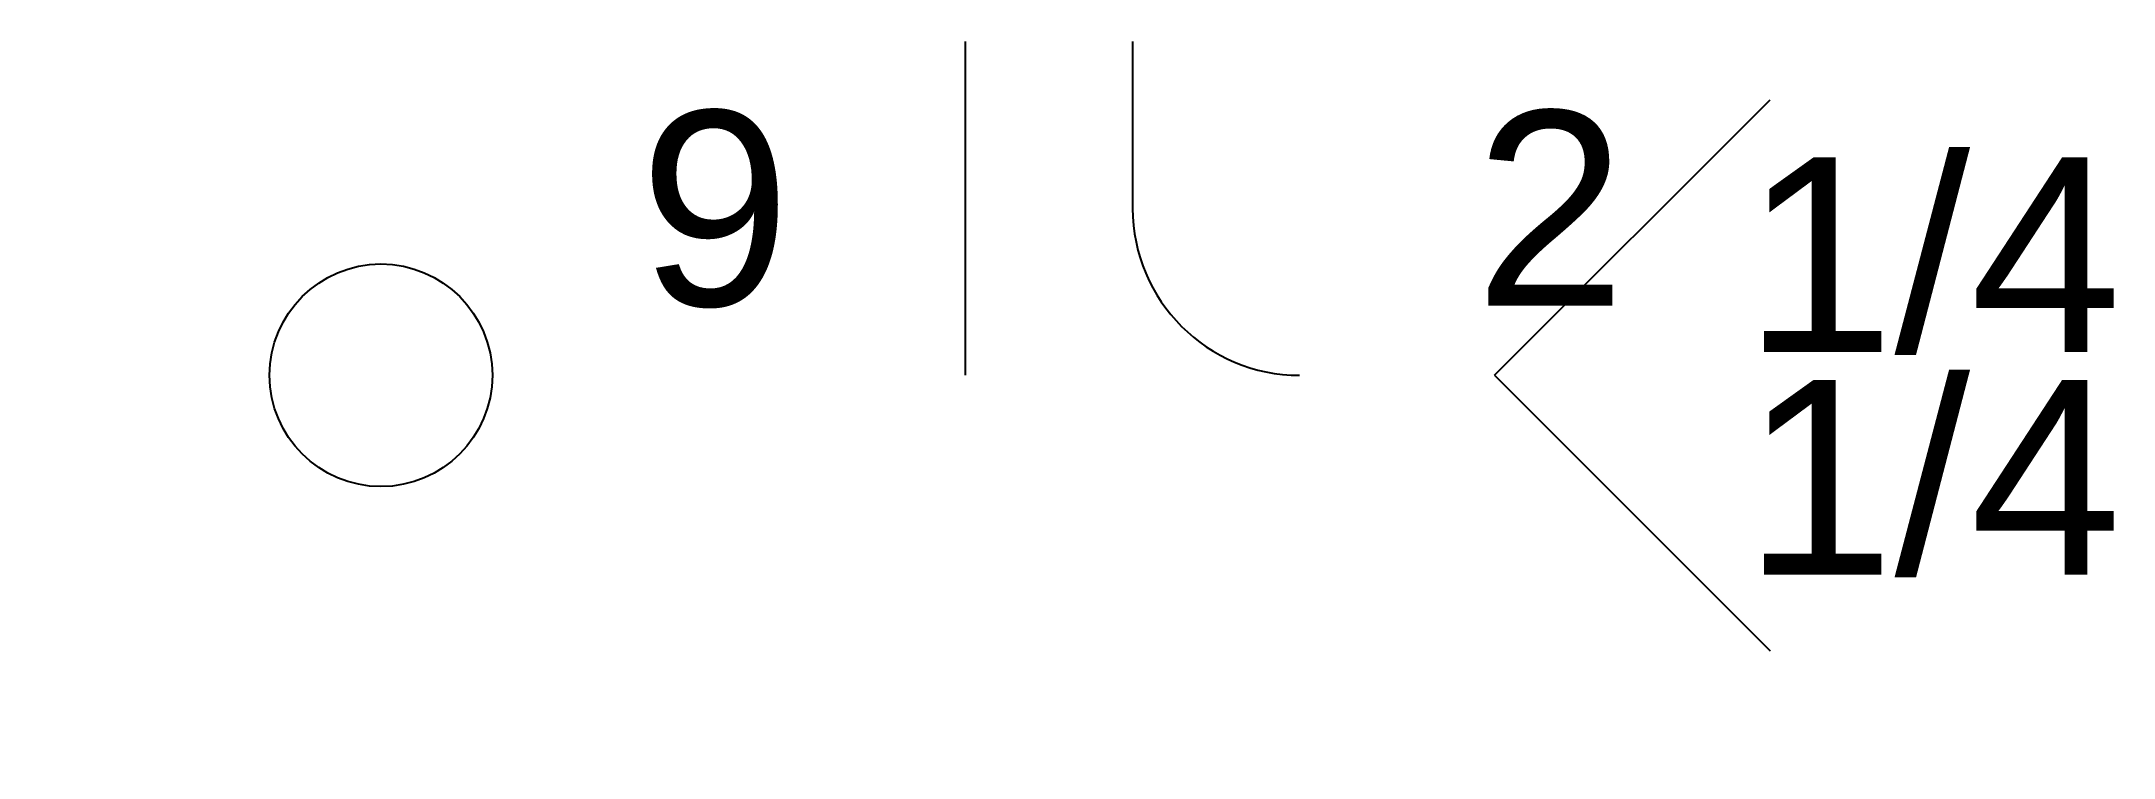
# Model space of a CAD drawing. Header units: inches. Extents: x -18.5 to 18.8, y -6.3 to 6.6.
import ezdxf
from ezdxf.enums import TextEntityAlignment as Align

# ---------------------------------------------------------------- set-up
doc = ezdxf.new("R2010")
doc.units = ezdxf.units.IN
doc.header["$MEASUREMENT"] = 0
doc.layers.add('3t', color=2, linetype='Continuous')
doc.layers.add('dim', color=7, linetype='Continuous')
doc.styles.get("Standard").update_dxf_attribs({"font": 'arial.ttf'})

msp = doc.modelspace()

# ---------------------------------------------------------------- linework, layer by layer
at = {"layer": '3t'}
for q in [(12.598, 5.512), (12.598, -4.388)]:
    msp.add_line((7.648, 0.562), q, dxfattribs=at)
for points in [[(-1.852, 0.562), (-1.852, 6.562)], [(1.148, 6.562), (1.148, 3.562)]]:
    msp.add_lwpolyline(points, dxfattribs=at)
msp.add_arc((4.148, 3.562), 3, 180, 270, dxfattribs=at)
at = {"layer": 'dim'}
msp.add_lwpolyline([(-17.825, -5.683, 0, 1.25, 0), (-15.848, -3.427, 0, 0, 0), (-12.352, 0.562, 0, 0, 0), (7.648, 0.562, 0, 0, 0)], format="xyseb", dxfattribs=at)
msp.add_circle((-12.352, 0.562), 2, dxfattribs=at)

# ---------------------------------------------------------------- texts
at = {"layer": '3t'}
for s, p in [('9', (-6.352, 3.562)), ('2', (8.648, 3.562))]:
    msp.add_text(s, height=3.5, dxfattribs=at).set_placement(p, align=Align.MIDDLE_CENTER)
for p in [(12.113, 2.729), (12.113, -1.271)]:
    msp.add_text('1/4', height=3.5, dxfattribs=at).set_placement(p, align=Align.MIDDLE_LEFT)

doc.saveas('drawing.dxf')
